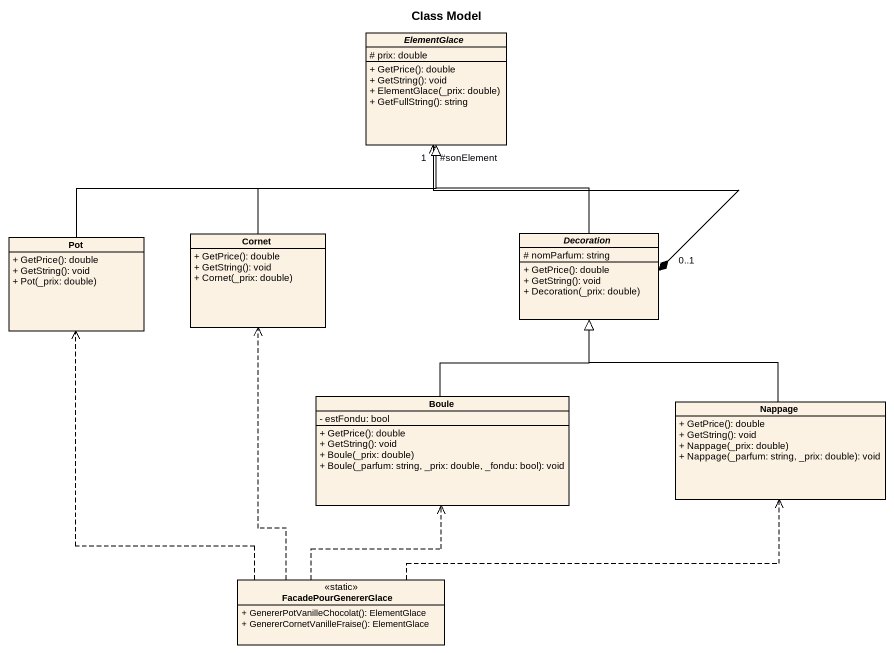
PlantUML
@startuml
title Class Model
hide circle
hide empty members
skinparam classAttributeIconSize 0
abstract class ElementGlace {
  # prix: double
  + GetPrice(): double
  + GetString(): void
  + ElementGlace(_prix: double)
  + GetFullString(): string
}
class Pot {
  + GetPrice(): double
  + GetString(): void
  + Pot(_prix: double)
}
class Cornet {
  + GetPrice(): double
  + GetString(): void
  + Cornet(_prix: double)
}
abstract class Decoration {
  # nomParfum: string
  + GetPrice(): double
  + GetString(): void
  + Decoration(_prix: double)
}
class Boule {
  - estFondu: bool
  + GetPrice(): double
  + GetString(): void
  + Boule(_prix: double)
  + Boule(_parfum: string, _prix: double, _fondu: bool): void
}
class Nappage {
  + GetPrice(): double
  + GetString(): void
  + Nappage(_prix: double)
  + Nappage(_parfum: string, _prix: double): void
}
class FacadePourGenererGlace <<static>> {
  + GenererPotVanilleChocolat(): ElementGlace
  + GenererCornetVanilleFraise(): ElementGlace
}
ElementGlace "#sonElement\n1" <--* "0..1" Decoration
Pot -right-|> ElementGlace
Cornet -up-|> ElementGlace
Decoration -up-|> ElementGlace
Boule -up-|> Decoration
Nappage -up-|> Decoration
FacadePourGenererGlace .up.> Pot
FacadePourGenererGlace .up.> Cornet
FacadePourGenererGlace .up.> Boule
FacadePourGenererGlace .right.> Nappage
@enduml
